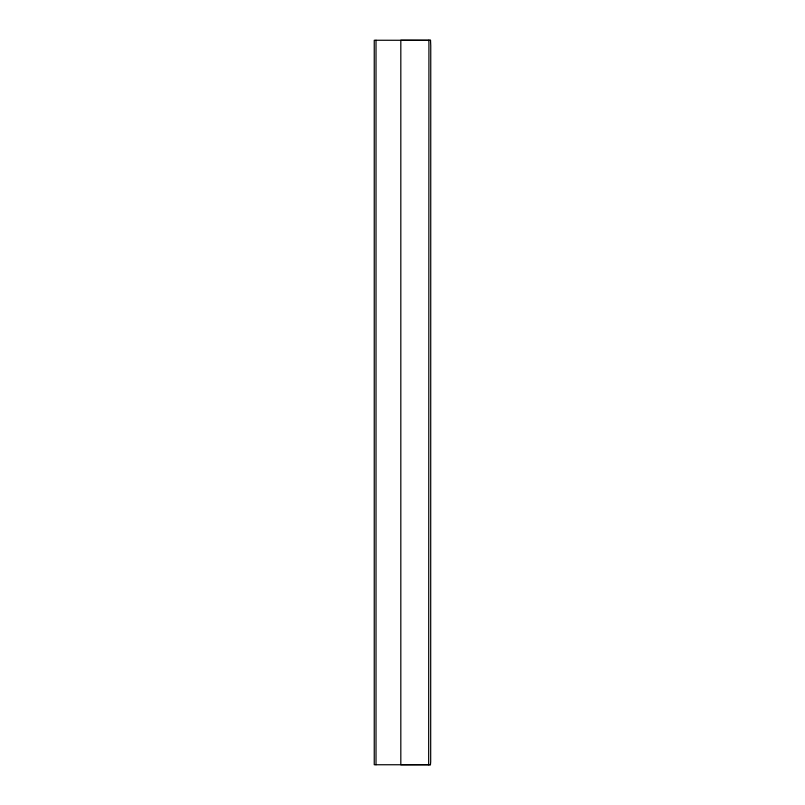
<?xml version="1.0" encoding="UTF-8"?>
<svg xmlns="http://www.w3.org/2000/svg" width="805" height="805" viewBox="0 0 805 805"><rect width="100%" height="100%" fill="white"/><g stroke="black" fill="none" stroke-linecap="round" stroke-linejoin="round"><path stroke-width="1.21" d="M428.663 764.72L428.924 42.403L428.743 40.3L400.82 40.25L400.82 764.75L430.444 764.69L430.685 761.862L430.756 45.754L430.524 40.3L428.743 40.3M430.393 764.75L374.245 764.75L374.245 40.25L430.524 40.3M376.016 40.25L376.016 764.75"/></g></svg>
